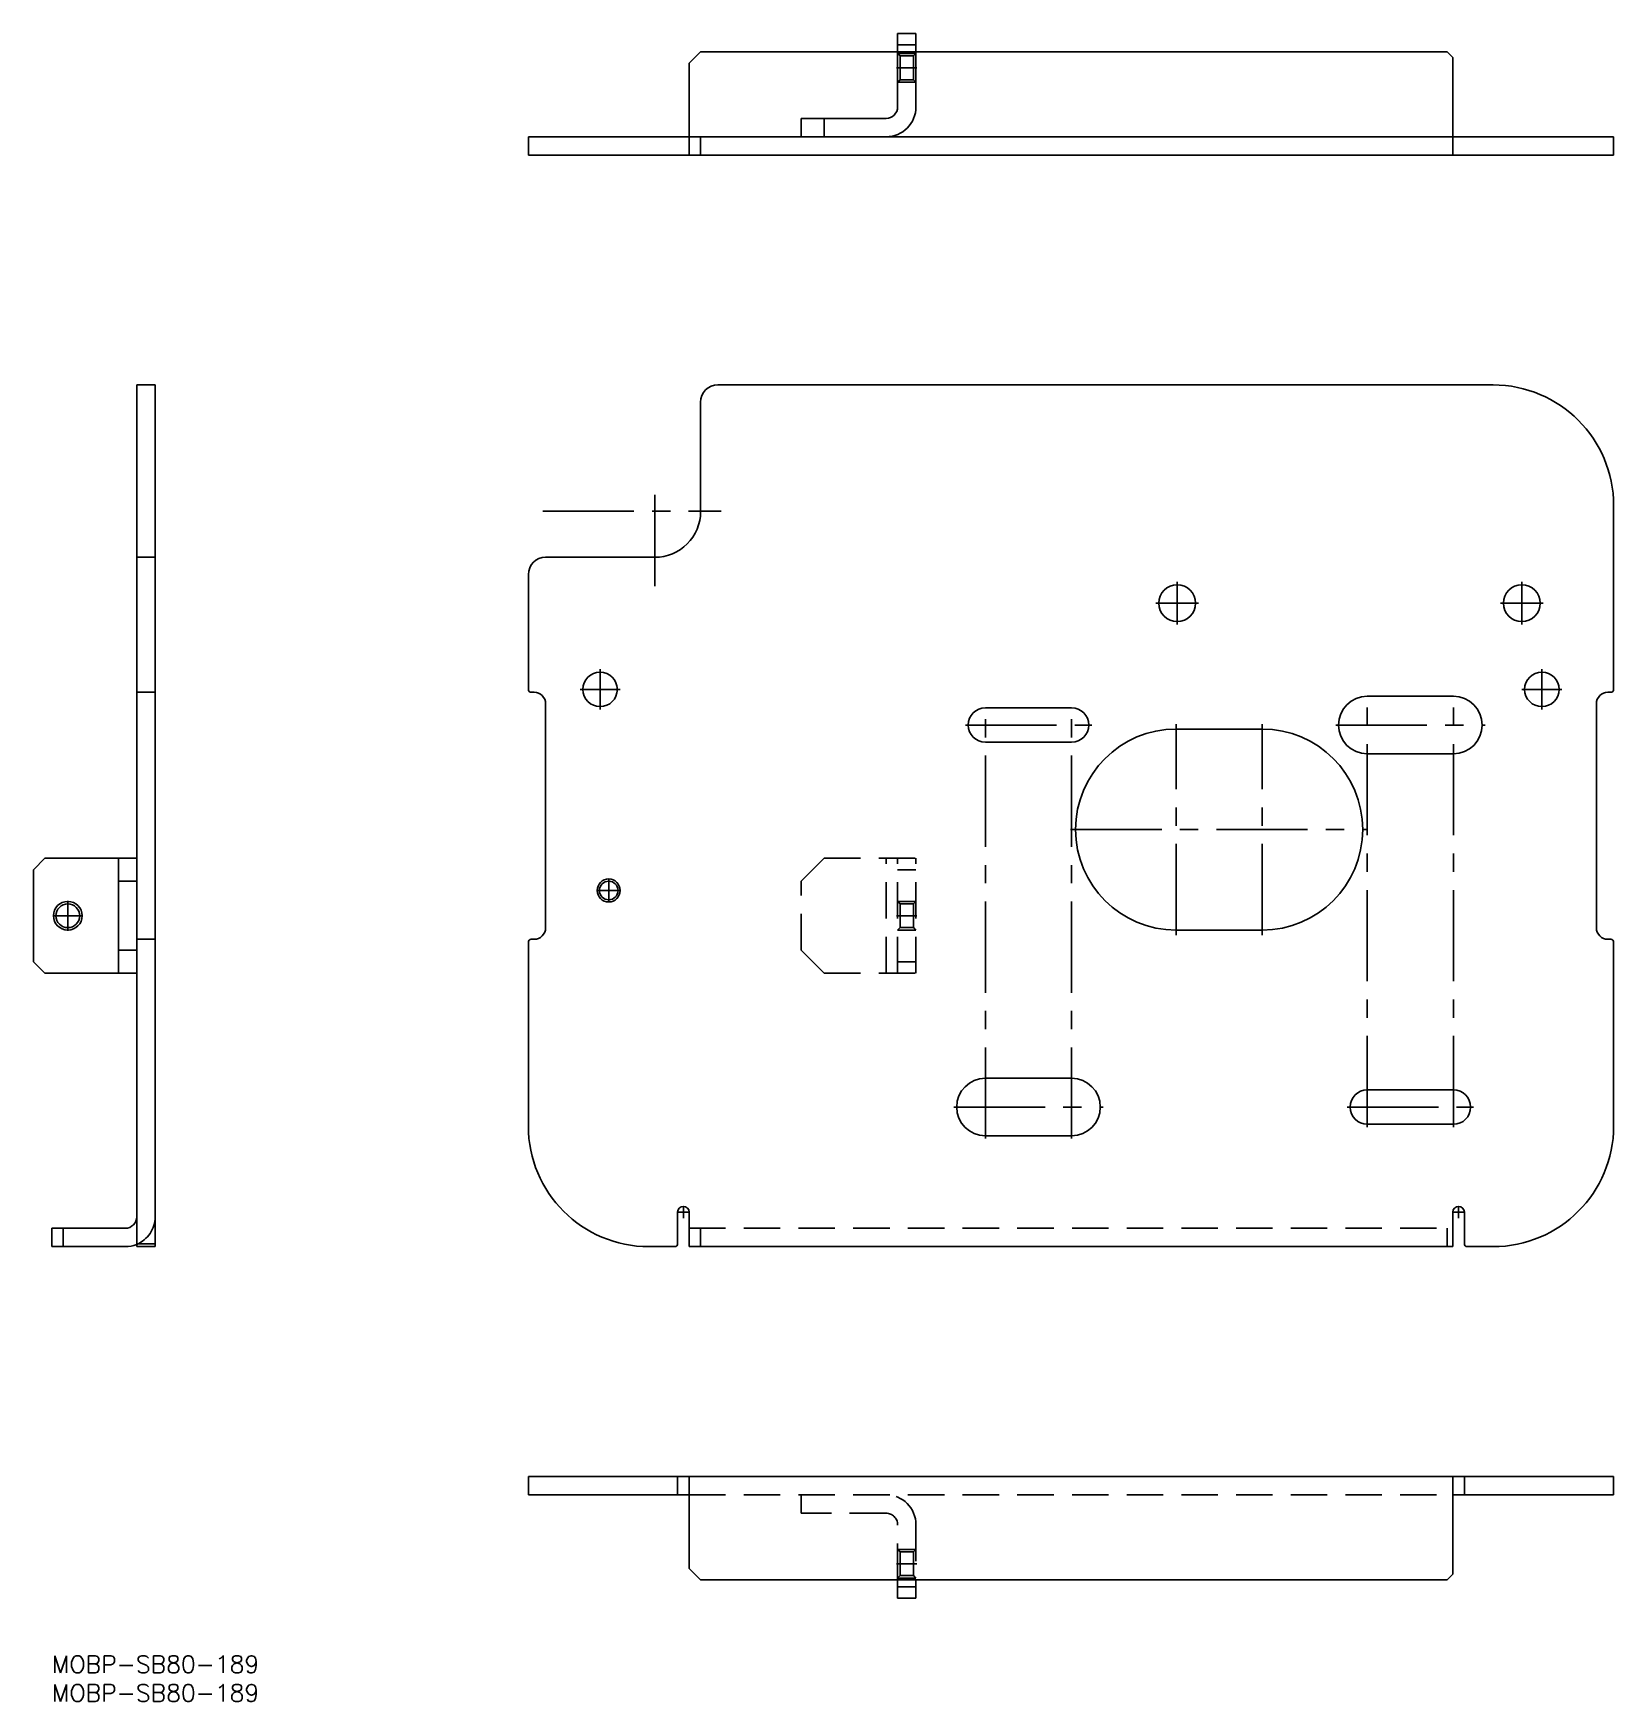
# Model space of a CAD drawing. Extents: x -3 to 272, y -8 to 282.
import ezdxf

# ---------------------------------------------------------------- set-up
doc = ezdxf.new("R2010")
doc.units = 0
doc.header["$LTSCALE"] = 0.5
doc.linetypes.add('CENTER', pattern=[50.8, 31.75, -6.35, 6.35, -6.35])
doc.linetypes.add('DASHED', pattern=[19.05, 12.7, -6.35])
for name, color, linetype in [('MSM_CENTER', 1, 'CENTER'), ('MSM_CONTINUOUS', 7, 'CONTINUOUS'), ('MSM_DASHED', 4, 'DASHED'), ('MSM_NARROW', 5, 'CONTINUOUS'), ('MSM_PART_NUMBER', 7, 'CONTINUOUS')]:
    doc.layers.add(name, color=color, linetype=linetype)
doc.styles.get("Standard").update_dxf_attribs({"font": 'txt.shx', "height": 3, "bigfont": 'bigfont.shx'})

msp = doc.modelspace()

# ---------------------------------------------------------------- linework, layer by layer
at = {"layer": 'MSM_CENTER'}
for p, q in [((147.14, 276.4), (150.66, 276.4)), ((105, 186.188), (105, 202.7)), ((85.507, 199.2), (116.561, 199.2)), ((196, 179.5), (196, 186.9)), ((256, 179.5), (256, 186.9)), ((192.3, 183.2), (199.7, 183.2)), ((252.3, 183.2), (259.7, 183.2)), ((95.5, 164.7), (95.5, 171.7)), ((259.5, 164.7), (259.5, 171.7)), ((92, 168.2), (99, 168.2)), ((229.1, 92), (229.1, 167.5)), ((244.1, 92), (244.1, 167.5)), ((256, 168.2), (263, 168.2)), ((162.6, 90), (162.6, 165.5)), ((177.6, 90), (177.6, 165.5)), ((159.1, 162), (181.1, 162)), ((195.8, 125.425), (195.8, 162.175)), ((210.8, 125.425), (210.8, 162.175)), ((223.6, 162), (249.6, 162)), ((177.425, 143.8), (229.175, 143.8)), ((97, 131.1), (97, 135.3)), ((2.8, 126.175), (2.8, 131.425)), ((94.9, 133.2), (99.1, 133.2)), ((0.175, 128.8), (5.425, 128.8)), ((147.14, 128.8), (150.66, 128.8)), ((157.1, 95.5), (183.1, 95.5)), ((225.6, 95.5), (247.6, 95.5)), ((108.95, 77.2), (111.05, 77.2)), ((110, 76.15), (110, 78.25)), ((243.95, 77.2), (246.05, 77.2)), ((245, 76.15), (245, 78.25)), ((147.14, 16), (150.66, 16))]:
    msp.add_line(p, q, dxfattribs=at)
at = {"layer": 'MSM_CONTINUOUS'}
for p, q in [((147.3, 269.6), (147.3, 282.4)), ((147.3, 282.4), (150.5, 282.4)), ((150.5, 269.6), (150.5, 282.4)), ((111, 277.2), (113, 279.2)), ((113, 279.2), (147.3, 279.2)), ((147.3, 280.4), (150.5, 280.4)), ((150.5, 279.2), (243, 279.2)), ((243, 279.2), (244, 278.2)), ((111, 277.2), (111, 264.4)), ((244, 278.2), (244, 264.4)), ((145.3, 267.6), (130.5, 267.6)), ((130.5, 267.6), (130.5, 264.4)), ((134.5, 264.4), (134.5, 267.6)), ((83, 264.4), (83, 261.2)), ((272, 264.4), (83, 264.4)), ((113, 264.4), (113, 261.2)), ((272, 264.4), (272, 261.2)), ((272, 261.2), (83, 261.2)), ((14.8, 221.2), (18, 221.2)), ((14.8, 221.2), (14.8, 71.2)), ((18, 221.2), (18, 71.2)), ((251, 221.2), (116, 221.2)), ((113, 218.2), (113, 199.2)), ((272, 168.2), (272, 200.2)), ((14.8, 191.2), (18, 191.2)), ((105, 191.2), (86, 191.2)), ((83, 188.2), (83, 168.2)), ((14.8, 167.7), (18, 167.7)), ((83.5, 167.7), (84, 167.7)), ((86, 165.7), (86, 126.7)), ((244.1, 167), (229.1, 167)), ((269, 126.7), (269, 165.7)), ((271, 167.7), (271.5, 167.7)), ((177.6, 165), (162.6, 165)), ((210.8, 161.3), (195.8, 161.3)), ((162.6, 159), (177.6, 159)), ((229.1, 157), (244.1, 157)), ((-1.2, 138.8), (-3.2, 136.8)), ((-3.2, 120.8), (-3.2, 136.8)), ((14.8, 138.8), (-1.2, 138.8)), ((11.6, 118.8), (11.6, 138.8)), ((11.6, 134.8), (14.8, 134.8)), ((195.8, 126.3), (210.8, 126.3)), ((14.8, 122.8), (11.6, 122.8)), ((14.8, 124.7), (18, 124.7)), ((83, 124.2), (83, 92.2)), ((84, 124.7), (83.5, 124.7)), ((271.5, 124.7), (271, 124.7)), ((272, 92.2), (272, 124.2)), ((-3.2, 120.8), (-1.2, 118.8)), ((14.8, 118.8), (-1.2, 118.8)), ((177.6, 100.5), (162.6, 100.5)), ((244.1, 98.5), (229.1, 98.5)), ((162.6, 90.5), (177.6, 90.5)), ((229.1, 92.5), (244.1, 92.5)), ((109, 71.7), (109, 77.2)), ((111, 77.2), (111, 71.2)), ((244, 77.2), (244, 71.2)), ((246, 77.2), (246, 71.7)), ((0, 74.4), (12.8, 74.4)), ((0, 74.4), (0, 71.2)), ((2, 74.4), (2, 71.2)), ((12.8, 71.2), (0, 71.2)), ((14.8, 71.2), (18, 71.2)), ((104, 71.2), (108.5, 71.2)), ((111, 71.2), (244, 71.2)), ((246.5, 71.2), (251, 71.2)), ((83, 31.2), (272, 31.2)), ((83, 28), (83, 31.2)), ((109, 28), (109, 31.2)), ((111, 31.2), (111, 15.2)), ((244, 31.2), (244, 14.2)), ((246, 28), (246, 31.2)), ((272, 28), (272, 31.2)), ((83, 28), (111, 28)), ((244, 28), (272, 28)), ((111, 15.2), (113, 13.2)), ((113, 13.2), (243, 13.2)), ((147.3, 10), (147.3, 13.2)), ((147.3, 12), (150.5, 12)), ((150.5, 10), (150.5, 13.2)), ((243, 13.2), (244, 14.2)), ((147.3, 10), (150.5, 10))]:
    msp.add_line(p, q, dxfattribs=at)
for centre, radius in [((196, 183.2), 3.2), ((256, 183.2), 3.2), ((95.5, 168.2), 3), ((259.5, 168.2), 3), ((97, 133.2), 1.621), ((2.8, 128.8), 2.067)]:
    msp.add_circle(centre, radius, dxfattribs=at)
for centre, radius, start, end in [((145.3, 269.6), 5.2, 270, 0), ((145.3, 269.6), 2, 270, 0), ((116, 218.2), 3, 90, 180), ((251, 200.2), 21, 0, 90), ((105, 199.2), 8, 270, 0), ((86, 188.2), 3, 90, 180), ((83.5, 168.2), 0.5, 180, 270), ((84, 165.7), 2, 0, 90), ((229.1, 162), 5, 90, 270), ((244.1, 162), 5, 270, 90), ((271, 165.7), 2, 90, 180), ((271.5, 168.2), 0.5, 270, 0), ((162.6, 162), 3, 90, 270), ((177.6, 162), 3, 270, 90), ((195.8, 143.8), 17.5, 90, 270), ((210.8, 143.8), 17.5, 270, 90), ((84, 126.7), 2, 270, 0), ((271, 126.7), 2, 180, 270), ((83.5, 124.2), 0.5, 90, 180), ((271.5, 124.2), 0.5, 0, 90), ((162.6, 95.5), 5, 90, 270), ((177.6, 95.5), 5, 270, 90), ((229.1, 95.5), 3, 90, 270), ((244.1, 95.5), 3, 270, 90), ((104, 92.2), 21, 180, 270), ((251, 92.2), 21, 270, 0), ((12.8, 76.4), 2, 270, 0), ((110, 77.2), 1, 0, 180), ((245, 77.2), 1, 0, 180), ((12.8, 76.4), 5.2, 270, 292.61986), ((108.5, 71.7), 0.5, 270, 0), ((246.5, 71.7), 0.5, 180, 270)]:
    msp.add_arc(centre, radius, start, end, dxfattribs=at)
at = {"layer": 'MSM_DASHED'}
for p, q in [((147.3, 279.2), (150.5, 279.2)), ((147.733, 278.467), (147.3, 278.9)), ((150.5, 278.9), (147.3, 278.9)), ((150.5, 278.9), (150.067, 278.467)), ((150.067, 278.467), (147.733, 278.467)), ((147.733, 278.467), (147.733, 274.333)), ((150.067, 278.467), (150.067, 274.333)), ((147.3, 273.9), (147.733, 274.333)), ((150.5, 273.9), (147.3, 273.9)), ((147.733, 274.333), (150.067, 274.333)), ((150.067, 274.333), (150.5, 273.9)), ((111, 264.4), (111, 261.2)), ((244, 264.4), (244, 261.2)), ((130.5, 134.8), (134.5, 138.8)), ((134.5, 138.8), (150.5, 138.8)), ((145.3, 118.8), (145.3, 138.8)), ((147.3, 118.8), (147.3, 138.8)), ((147.3, 136.8), (150.5, 136.8)), ((150.5, 118.8), (150.5, 138.8)), ((130.5, 122.8), (130.5, 134.8)), ((147.733, 130.867), (147.3, 131.3)), ((150.5, 131.3), (147.3, 131.3)), ((150.067, 130.867), (147.733, 130.867)), ((147.733, 130.867), (147.733, 126.733)), ((150.5, 131.3), (150.067, 130.867)), ((150.067, 130.867), (150.067, 126.733)), ((147.3, 126.3), (147.733, 126.733)), ((150.5, 126.3), (147.3, 126.3)), ((147.733, 126.733), (150.067, 126.733)), ((150.067, 126.733), (150.5, 126.3)), ((134.5, 118.8), (130.5, 122.8)), ((147.3, 120.8), (150.5, 120.8)), ((134.5, 118.8), (150.5, 118.8)), ((111, 74.4), (244, 74.4)), ((113, 74.4), (113, 71.2)), ((243, 74.4), (243, 71.2)), ((14.8, 71.7), (18, 71.7)), ((111, 28), (244, 28)), ((130.5, 28), (130.5, 24.8)), ((145.3, 24.8), (130.5, 24.8)), ((147.3, 13.2), (147.3, 22.8)), ((150.5, 22.8), (150.5, 13.2)), ((147.733, 18.067), (147.3, 18.5)), ((150.5, 18.5), (147.3, 18.5)), ((150.067, 18.067), (147.733, 18.067)), ((147.733, 18.067), (147.733, 13.933)), ((150.5, 18.5), (150.067, 18.067)), ((150.067, 18.067), (150.067, 13.933)), ((147.3, 13.5), (147.733, 13.933)), ((150.5, 13.5), (147.3, 13.5)), ((147.733, 13.933), (150.067, 13.933)), ((150.067, 13.933), (150.5, 13.5))]:
    msp.add_line(p, q, dxfattribs=at)
for centre, radius, start, end in [((12.8, 76.4), 5.2, 292.61986, 0), ((145.3, 22.8), 5.2, 0, 90), ((145.3, 22.8), 2, 0, 90)]:
    msp.add_arc(centre, radius, start, end, dxfattribs=at)
at = {"layer": 'MSM_NARROW'}
for centre, radius in [((97, 133.2), 2), ((2.8, 128.8), 2.5)]:
    msp.add_circle(centre, radius, dxfattribs=at)

# ---------------------------------------------------------------- texts
at = {"layer": 'MSM_PART_NUMBER'}
for p in [(0, -3), (0, -8)]:
    msp.add_text('MOBP-SB80-189', height=3, dxfattribs=at).set_placement(p)

doc.saveas('drawing.dxf')
